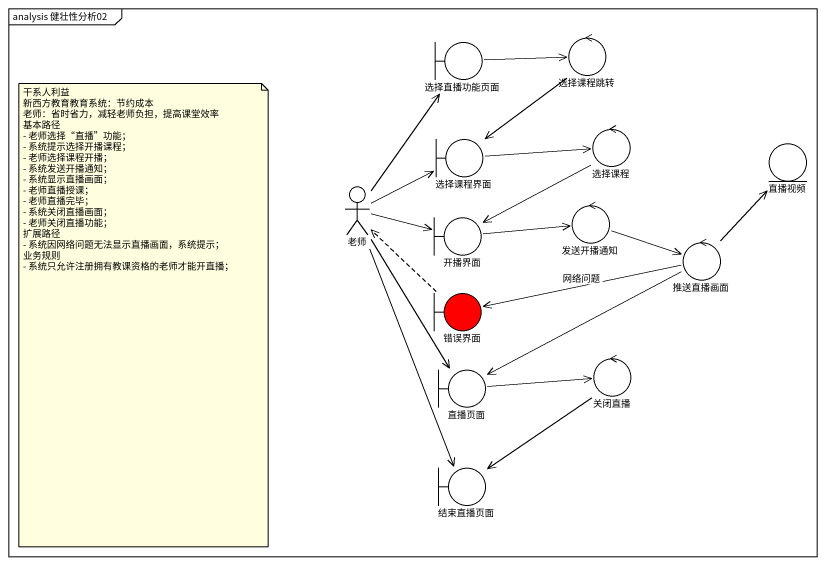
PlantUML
@startuml
mainframe analysis 健壮性分析02
boundary 选择直播功能页面
control 选择课程跳转
control 选择课程
boundary 选择课程界面
entity 直播视频
actor 老师
control 发送开播通知
boundary 开播界面
control 推送直播画面
boundary 错误界面 #FF0000
control 关闭直播
boundary 直播页面
boundary 结束直播页面
选择直播功能页面 -right-> 选择课程跳转
选择课程跳转 --> 选择课程界面
选择课程 -left-> 开播界面
选择课程界面 -right-> 选择课程
老师 -up-> 选择直播功能页面
老师 -right-> 选择课程界面
老师 -right-> 开播界面
老师 --> 直播页面
老师 --> 结束直播页面
发送开播通知 -right-> 推送直播画面
开播界面 -right-> 发送开播通知
推送直播画面 -up-> 直播视频
推送直播画面 -left-> 错误界面 : 网络问题
推送直播画面 -left-> 直播页面
错误界面 .up.> 老师
关闭直播 --> 结束直播页面
直播页面 -right-> 关闭直播
note as N1
  干系人利益
  新西方教育教育系统：节约成本
  老师：省时省力，减轻老师负担，提高课堂效率
  基本路径
  - 老师选择“直播”功能；
  - 系统提示选择开播课程；
  - 老师选择课程开播；
  - 系统发送开播通知；
  - 系统显示直播画面；
  - 老师直播授课；
  - 老师直播完毕；
  - 系统关闭直播画面；
  - 老师关闭直播功能；
  扩展路径
  - 系统因网络问题无法显示直播画面，系统提示；
  业务规则
  - 系统只允许注册拥有教课资格的老师才能开直播；
end note
@enduml
